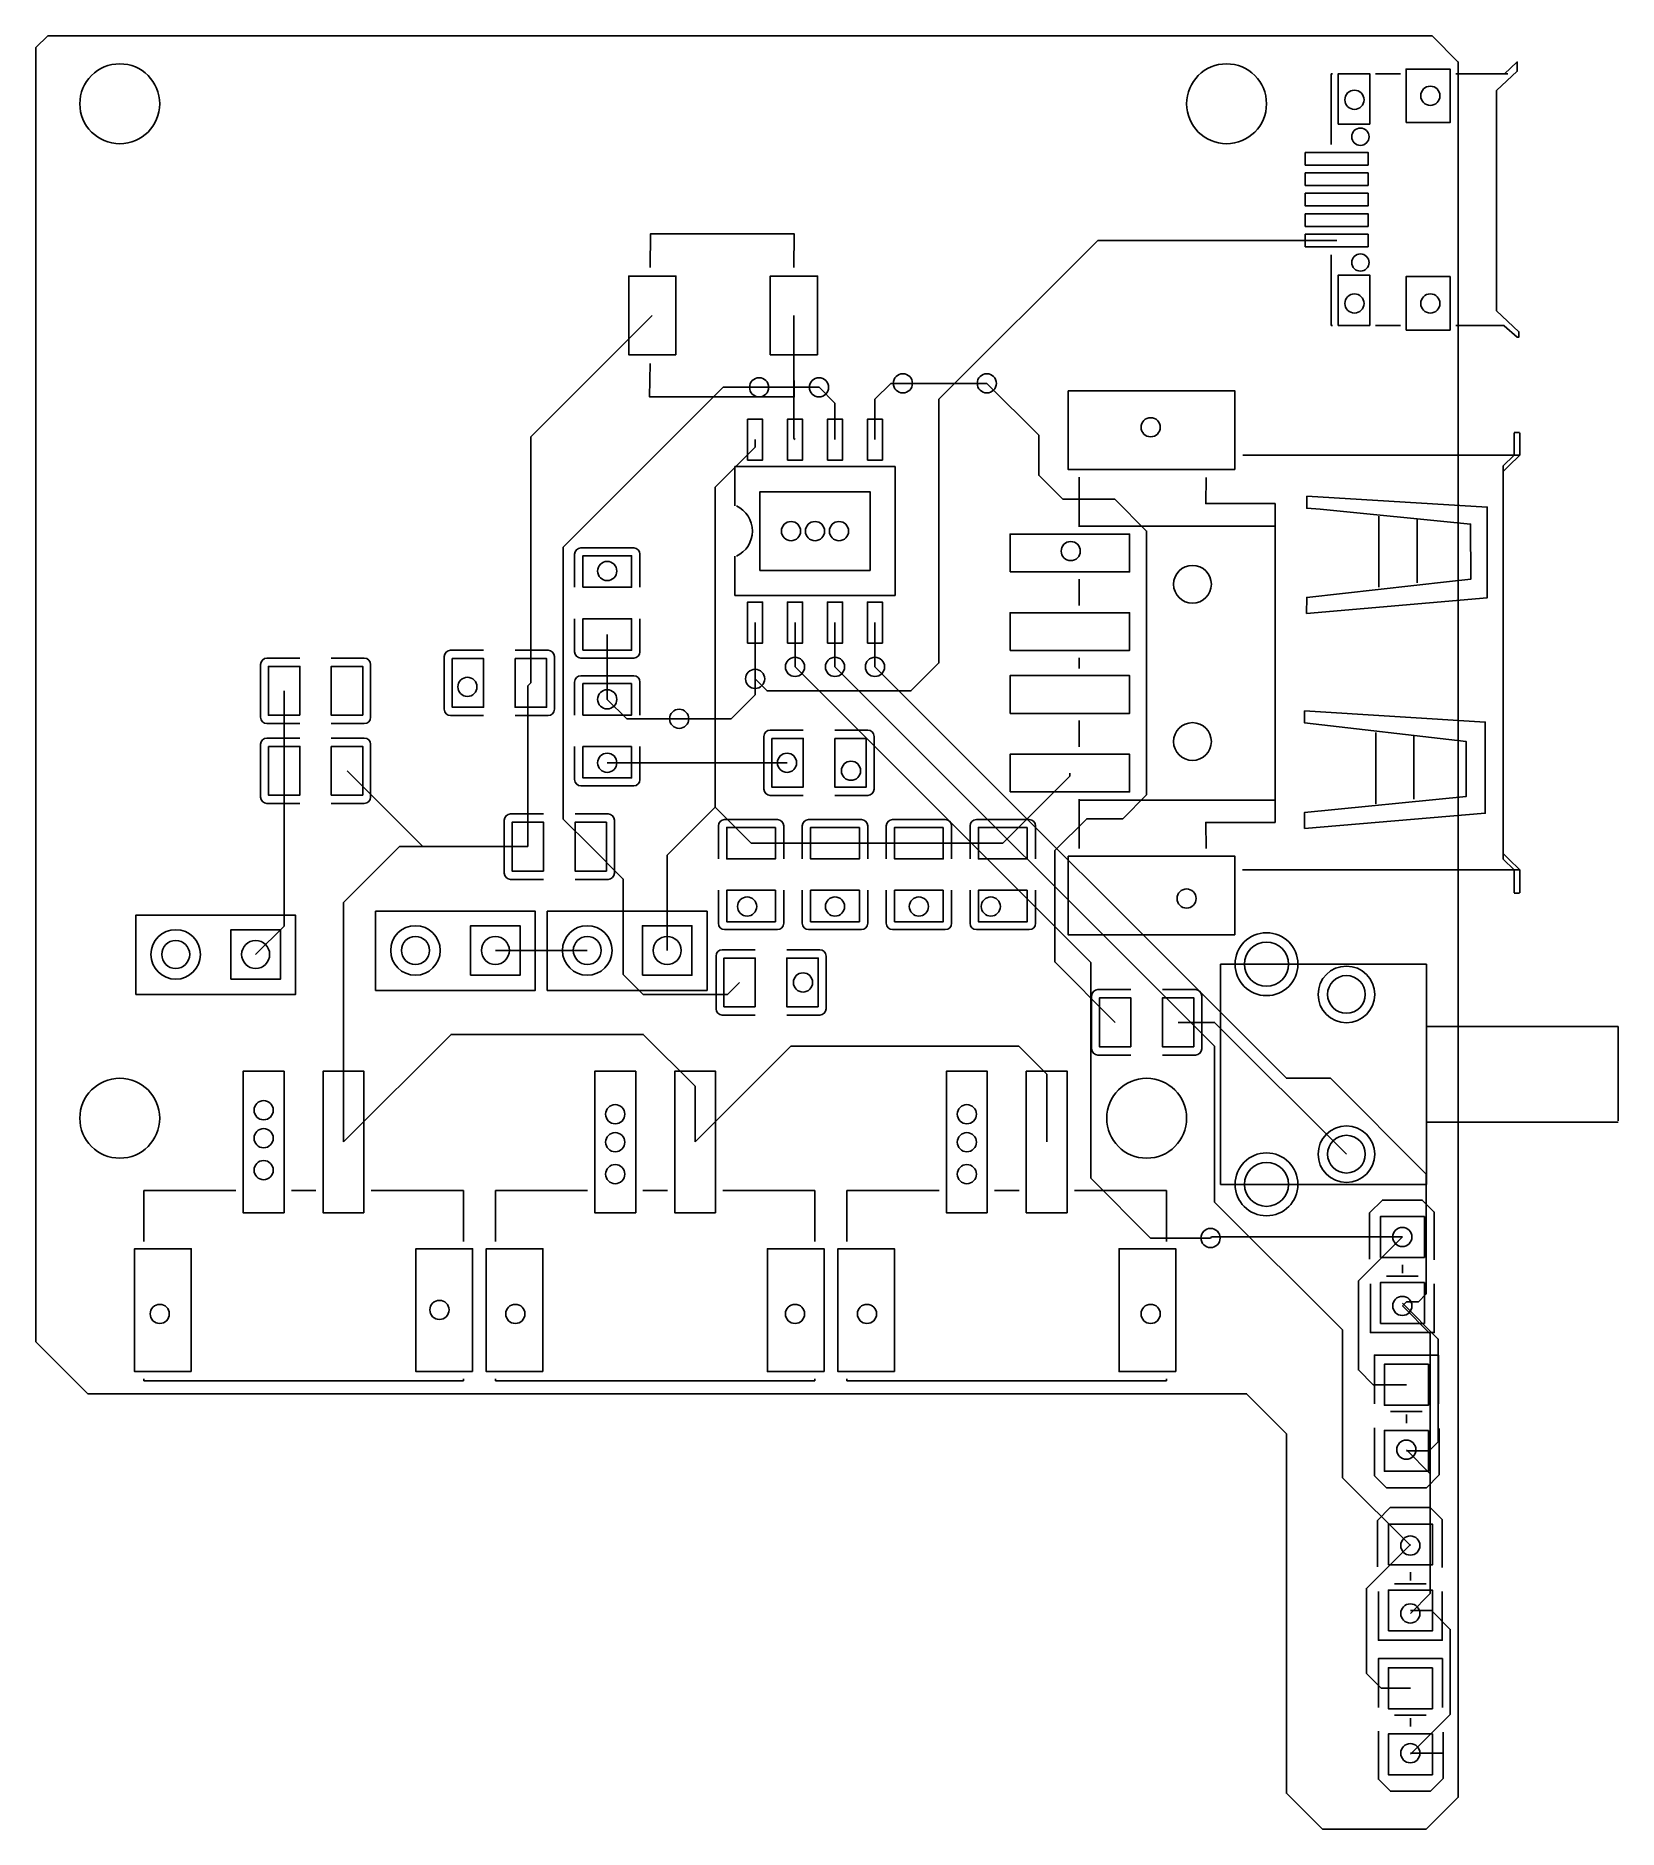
# Model space of a CAD drawing. Header units: millimetres. Extents: x 845 to 2825, y 1195 to 3440.
import ezdxf

# ---------------------------------------------------------------- set-up
doc = ezdxf.new("R2010")
doc.units = ezdxf.units.MM

msp = doc.modelspace()

# ---------------------------------------------------------------- linework, layer by layer
for points in [[(845, 3425.5), (860, 3440), (2592.2, 3440), (2625, 3407.2)], [(845, 3425), (845, 3425.5), (845, 1805), (910, 1740), (2360, 1740), (2410, 1690), (2410, 1240), (2455, 1195), (2585, 1195), (2625, 1235), (2625, 1240)], [(2465.72, 3304.2), (2465.72, 3392.5)], [(2467.687, 3392.5), (2465.72, 3392.5)], [(2552.49, 3392.5), (2521.32, 3392.5)], [(2624.421, 3392.5), (2621.872, 3392.5)], [(2624.421, 3392.5), (2687.124, 3392.5)], [(2625, 3407.2), (2625, 3400), (2625, 3407.194), (2625, 1240)], [(2682.32, 3392.1), (2698.82, 3407.3), (2698.82, 3395.8), (2672.82, 3371.8), (2672.82, 3095.63), (2700.82, 3069.5), (2700.82, 3063), (2698.82, 3063), (2682.32, 3077.1)], [(1793.583, 3150), (1794, 3192), (1614, 3192), (1613.583, 3150)], [(1745, 2635), (1760, 2620), (1940, 2620), (1975, 2655), (1975, 2985), (2173.8, 3183.8), (2472.82, 3183.8)], [(2465.72, 3077.5), (2465.72, 3165.8)], [(1616.421, 3090), (1464.37, 2937.949), (1464.37, 2630)], [(1795, 2934.5), (1793.58, 2935.92), (1793.58, 3090)], [(2467.687, 3077.5), (2465.72, 3077.5)], [(2552.49, 3077.5), (2521.32, 3077.5)], [(2624.421, 3077.5), (2621.872, 3077.5)], [(2624.421, 3077.5), (2682.32, 3077.5)], [(1793.583, 3030), (1794, 2988), (1613, 2988), (1613.583, 3030)], [(1539.4, 2425), (1505, 2459.4), (1505, 2800), (1705, 3000), (1750, 3000)], [(1750, 3000), (1825, 3000)], [(1825, 3000), (1845, 2980), (1845, 2934.5)], [(1895, 2934.5), (1895, 2985), (1915, 3005), (1930, 3005)], [(1930, 3005), (2035, 3005)], [(2195.63, 2205), (2120, 2280.63), (2120, 2420), (2160, 2460), (2205, 2460), (2235, 2490), (2235, 2820), (2195, 2860), (2130, 2860), (2100, 2890), (2100, 2940), (2035, 3005)], [(2694.713, 2943.005), (2694.713, 2915.055), (2684.863, 2915.055)], [(2701.833, 2943.015), (2701.833, 2915.065), (2691.983, 2915.065)], [(2694.713, 2943.405), (2701.793, 2943.405)], [(1740, 2429.37), (1695, 2474.37), (1695, 2875), (1745, 2925), (1745, 2934.5)], [(1719.61, 2900.71), (1920.4, 2900.71)], [(1719.61, 2851.5), (1719.61, 2900.71)], [(1920.39, 2900.71), (1920.39, 2739.29)], [(2684.863, 2915.055), (2355.474, 2915.037)], [(2681.323, 2894.585), (2688.443, 2901.685), (2701.433, 2914.675)], [(2681.323, 2891.825), (2681.323, 2901.675), (2694.313, 2914.665)], [(2150.626, 2825.349), (2150.594, 2887.457)], [(2309.376, 2422.537), (2309.05, 2455.327), (2395.71, 2455.327), (2395.71, 2854.537), (2309.06, 2854.537), (2309.376, 2887.063)], [(2681.323, 2418.995), (2681.323, 2891.435)], [(2525.71, 2749.677), (2525.71, 2838.657)], [(2573.35, 2755.187), (2573.35, 2835.107)], [(2395.662, 2826.387), (2150.698, 2826.387)], [(1519.055, 2749.685), (1519.055, 2791.023)], [(1526.931, 2798.899), (1528.503, 2798.899)], [(1528.503, 2798.899), (1591.496, 2798.899)], [(1593.069, 2798.899), (1591.496, 2798.899)], [(1600.945, 2749.685), (1600.945, 2791.023)], [(1719.61, 2788.5), (1719.61, 2739.29)], [(1920.39, 2739.29), (1719.6, 2739.29)], [(2150.626, 2726.949), (2150.626, 2759.905)], [(1519.055, 2710.315), (1519.055, 2668.977)], [(1600.945, 2710.315), (1600.945, 2668.977)], [(1745, 2635), (1745, 2705.5)], [(1795, 2705.5), (1795, 2650)], [(1845, 2705.5), (1845, 2650)], [(1895, 2705.5), (1895, 2650)], [(1560, 2609.37), (1560, 2690.63)], [(1126.101, 2653.069), (1126.101, 2651.496)], [(1126.101, 2588.503), (1126.101, 2651.496)], [(1175.315, 2660.945), (1133.977, 2660.945)], [(1214.685, 2660.945), (1256.023, 2660.945)], [(1263.898, 2653.07), (1263.898, 2651.497)], [(1263.899, 2588.503), (1263.898, 2651.497)], [(1356.101, 2663.069), (1356.101, 2661.497)], [(1356.101, 2662.281), (1356.101, 2661.497)], [(1356.101, 2661.497), (1356.102, 2598.503)], [(1405.315, 2670.945), (1363.977, 2670.945)], [(1444.685, 2670.945), (1486.023, 2670.945)], [(1493.899, 2663.069), (1493.899, 2661.497)], [(1493.899, 2661.497), (1493.899, 2598.504)], [(1526.931, 2661.101), (1528.503, 2661.101)], [(1527.719, 2661.101), (1528.503, 2661.101)], [(1528.503, 2661.101), (1591.497, 2661.102)], [(1593.07, 2661.102), (1591.497, 2661.102)], [(1795, 2650), (2165, 2280), (2165, 2010), (2240, 1935), (2315, 1935)], [(1845, 2650), (2320, 2175), (2320, 1980), (2480, 1820), (2480, 1635), (2565, 1550)], [(1895, 2650), (2410, 2135), (2465, 2135), (2585, 2015), (2585, 1865), (2575, 1855), (2560, 1855), (2555, 1850)], [(2150.626, 2648.149), (2150.626, 2661.505)], [(1464.37, 2630), (1460.63, 2626.26), (1460.63, 2425)], [(1519.055, 2589.685), (1519.055, 2631.023)], [(1526.93, 2638.898), (1528.503, 2638.898)], [(1591.497, 2638.899), (1528.503, 2638.898)], [(1592.281, 2638.899), (1591.497, 2638.899)], [(1593.069, 2638.899), (1591.497, 2638.899)], [(1600.945, 2589.685), (1600.945, 2631.023)], [(1650, 2585), (1715, 2585), (1745, 2615), (1745, 2635)], [(1155.63, 2620), (1155.63, 2520)], [(1560, 2609.37), (1584.37, 2585), (1650, 2585)], [(1126.101, 2586.931), (1126.101, 2588.503)], [(1263.899, 2587.719), (1263.899, 2588.503)], [(1263.899, 2586.931), (1263.899, 2588.503)], [(1356.102, 2596.93), (1356.102, 2598.503)], [(1405.315, 2589.055), (1363.977, 2589.055)], [(1444.685, 2589.055), (1486.023, 2589.055)], [(1493.899, 2596.931), (1493.899, 2598.504)], [(2150.626, 2549.749), (2150.626, 2582.705)], [(1175.315, 2579.055), (1133.977, 2579.055)], [(1175.315, 2560.945), (1133.977, 2560.945)], [(1214.685, 2579.055), (1256.023, 2579.055)], [(1214.685, 2560.945), (1256.023, 2560.945)], [(1756.101, 2563.069), (1756.101, 2561.497)], [(1756.101, 2562.281), (1756.101, 2561.497)], [(1756.101, 2561.497), (1756.102, 2498.503)], [(1805.315, 2570.945), (1763.977, 2570.945)], [(1844.685, 2570.945), (1886.023, 2570.945)], [(1893.899, 2563.069), (1893.899, 2561.497)], [(1893.899, 2561.497), (1893.899, 2498.504)], [(2521.81, 2478.767), (2521.81, 2567.747)], [(2569.45, 2484.277), (2569.45, 2564.197)], [(1126.101, 2553.069), (1126.101, 2551.497)], [(1126.101, 2552.281), (1126.101, 2551.497)], [(1126.101, 2551.497), (1126.102, 2488.503)], [(1263.899, 2553.069), (1263.899, 2551.497)], [(1263.899, 2551.497), (1263.899, 2488.504)], [(1519.055, 2550.315), (1519.055, 2508.977)], [(1600.945, 2550.315), (1600.945, 2508.977)], [(1120, 2290), (1155.63, 2325.63), (1155.63, 2520)], [(1234.37, 2520), (1329.37, 2425), (1460.63, 2425)], [(1560, 2530), (1785, 2530)], [(2055, 2429.37), (2138.81, 2513.18), (2138.81, 2517.03)], [(1526.931, 2501.101), (1528.504, 2501.101)], [(1591.497, 2501.101), (1528.504, 2501.101)], [(1593.069, 2501.101), (1591.497, 2501.101)], [(1756.102, 2496.93), (1756.102, 2498.503)], [(1893.899, 2496.931), (1893.899, 2498.504)], [(1126.102, 2486.93), (1126.102, 2488.503)], [(1175.315, 2479.055), (1133.977, 2479.055)], [(1214.685, 2479.055), (1256.023, 2479.055)], [(1263.899, 2486.931), (1263.899, 2488.504)], [(1635, 2295), (1635, 2414.37), (1695, 2474.37)], [(1805.315, 2489.055), (1763.977, 2489.055)], [(1844.685, 2489.055), (1886.023, 2489.055)], [(2150.626, 2484.305), (2150.594, 2422.537)], [(2395.268, 2483.213), (2150.684, 2483.213)], [(1431.101, 2458.069), (1431.101, 2456.496)], [(1431.101, 2393.503), (1431.101, 2456.496)], [(1480.315, 2465.945), (1438.977, 2465.945)], [(1519.685, 2465.945), (1561.023, 2465.945)], [(1568.898, 2458.07), (1568.898, 2456.497)], [(1568.899, 2393.503), (1568.898, 2456.497)], [(1699.055, 2409.685), (1699.055, 2451.023)], [(1706.93, 2458.898), (1708.503, 2458.898)], [(1771.497, 2458.899), (1708.503, 2458.898)], [(1772.281, 2458.899), (1771.497, 2458.899)], [(1773.069, 2458.899), (1771.497, 2458.899)], [(1780.945, 2409.685), (1780.945, 2451.023)], [(1804.055, 2409.685), (1804.055, 2451.023)], [(1811.93, 2458.898), (1813.503, 2458.898)], [(1876.497, 2458.899), (1813.503, 2458.898)], [(1877.281, 2458.899), (1876.497, 2458.899)], [(1878.069, 2458.899), (1876.497, 2458.899)], [(1885.945, 2409.685), (1885.945, 2451.023)], [(1909.055, 2409.685), (1909.055, 2451.023)], [(1916.93, 2458.898), (1918.503, 2458.898)], [(1981.497, 2458.899), (1918.503, 2458.898)], [(1982.281, 2458.899), (1981.497, 2458.899)], [(1983.069, 2458.899), (1981.497, 2458.899)], [(1990.945, 2409.685), (1990.945, 2451.023)], [(2014.055, 2409.685), (2014.055, 2451.023)], [(2021.93, 2458.898), (2023.503, 2458.898)], [(2086.497, 2458.899), (2023.503, 2458.898)], [(2087.281, 2458.899), (2086.497, 2458.899)], [(2088.069, 2458.899), (2086.497, 2458.899)], [(2095.945, 2409.685), (2095.945, 2451.023)], [(1229.975, 2055.315), (1229.975, 2354.975), (1300, 2425), (1460.63, 2425)], [(1539.37, 2425), (1580, 2384.37), (1580, 2265), (1605, 2240), (1710.63, 2240), (1725.63, 2255)], [(1740, 2429.37), (2055, 2429.37)], [(2681.323, 2418.995), (2681.323, 2409.155), (2694.713, 2395.765)], [(2681.323, 2416.235), (2688.443, 2409.165), (2701.833, 2395.775)], [(1431.101, 2391.931), (1431.101, 2393.503)], [(1480.315, 2384.055), (1438.977, 2384.055)], [(1519.685, 2384.055), (1561.023, 2384.055)], [(1568.899, 2392.719), (1568.899, 2393.503)], [(1568.899, 2391.931), (1568.899, 2393.503)], [(2355.08, 2395.745), (2686.95, 2395.877)], [(2694.713, 2367.025), (2694.713, 2395.765), (2684.863, 2395.765)], [(2701.833, 2367.035), (2701.833, 2395.775), (2691.983, 2395.775)], [(1699.055, 2370.315), (1699.055, 2328.977)], [(1780.945, 2370.315), (1780.945, 2328.977)], [(1804.055, 2370.315), (1804.055, 2328.977)], [(1885.945, 2370.315), (1885.945, 2328.977)], [(1909.055, 2370.315), (1909.055, 2328.977)], [(1990.945, 2370.315), (1990.945, 2328.977)], [(2014.055, 2370.315), (2014.055, 2328.977)], [(2095.945, 2370.315), (2095.945, 2328.977)], [(2694.713, 2366.635), (2701.793, 2366.635)], [(1706.931, 2321.101), (1708.504, 2321.101)], [(1771.497, 2321.101), (1708.504, 2321.101)], [(1773.069, 2321.101), (1771.497, 2321.101)], [(1811.931, 2321.101), (1813.504, 2321.101)], [(1876.497, 2321.101), (1813.504, 2321.101)], [(1878.069, 2321.101), (1876.497, 2321.101)], [(1916.931, 2321.101), (1918.504, 2321.101)], [(1981.497, 2321.101), (1918.504, 2321.101)], [(1983.069, 2321.101), (1981.497, 2321.101)], [(2021.931, 2321.101), (2023.504, 2321.101)], [(2086.497, 2321.101), (2023.504, 2321.101)], [(2088.069, 2321.101), (2086.497, 2321.101)], [(1420, 2295), (1535, 2295)], [(1745.315, 2295.945), (1703.977, 2295.945)], [(1784.685, 2295.945), (1826.023, 2295.945)], [(1696.101, 2288.069), (1696.101, 2286.496)], [(1696.101, 2223.503), (1696.101, 2286.496)], [(1833.898, 2288.07), (1833.898, 2286.497)], [(1833.899, 2223.503), (1833.898, 2286.497)], [(2327.52, 2002.21), (2327.52, 2277.8)], [(2327.52, 2277.8), (2585.39, 2277.8)], [(2585.39, 2002.21), (2585.39, 2277.8)], [(2215.315, 2245.945), (2173.977, 2245.945)], [(2254.685, 2245.945), (2296.023, 2245.945)], [(1696.101, 2221.931), (1696.101, 2223.503)], [(1833.899, 2222.719), (1833.899, 2223.503)], [(1833.899, 2221.931), (1833.899, 2223.503)], [(2166.101, 2238.069), (2166.101, 2236.496)], [(2166.101, 2173.503), (2166.101, 2236.496)], [(2303.898, 2238.07), (2303.898, 2236.497)], [(2303.899, 2173.503), (2303.898, 2236.497)], [(1745.315, 2214.055), (1703.977, 2214.055)], [(1784.685, 2214.055), (1826.023, 2214.055)], [(2274.37, 2205), (2320, 2205), (2485, 2040)], [(1229.975, 2055.315), (1364.66, 2190), (1605, 2190), (1669.975, 2125.025), (1669.975, 2055.315)], [(2585, 2200), (2825, 2200)], [(2825, 2081.89), (2825, 2200)], [(1669.975, 2055.315), (1789.66, 2175), (2075, 2175), (2109.975, 2140.025), (2109.975, 2055.315)], [(2166.101, 2171.931), (2166.101, 2173.503)], [(2215.315, 2164.055), (2173.977, 2164.055)], [(2254.685, 2164.055), (2296.023, 2164.055)], [(2303.899, 2172.719), (2303.899, 2173.503)], [(2303.899, 2171.931), (2303.899, 2173.503)], [(2585, 2080), (2825, 2080)], [(2327.52, 2002.21), (2585.39, 2002.21)], [(1095.29, 1994.685), (979.985, 1994.685)], [(979.985, 1930.585), (979.985, 1994.685)], [(1195.289, 1994.685), (1164.672, 1994.685)], [(1379.935, 1994.685), (1264.671, 1994.685)], [(1379.935, 1930.585), (1379.935, 1994.685)], [(1535.29, 1994.685), (1419.985, 1994.685)], [(1419.985, 1930.585), (1419.985, 1994.685)], [(1635.289, 1994.685), (1604.672, 1994.685)], [(1819.935, 1994.685), (1704.671, 1994.685)], [(1819.935, 1930.585), (1819.935, 1994.685)], [(1975.29, 1994.685), (1859.985, 1994.685)], [(1859.985, 1930.585), (1859.985, 1994.685)], [(2075.289, 1994.685), (2044.672, 1994.685)], [(2259.935, 1994.685), (2144.671, 1994.685)], [(2259.935, 1930.585), (2259.935, 1994.685)], [(2513.95, 1908.55), (2513.95, 1966.55), (2529.95, 1982.55), (2579.95, 1982.55), (2594.95, 1967.55), (2594.95, 1907.55)], [(2315, 1935), (2316.35, 1936.35), (2555, 1936.35)], [(2555, 1936.35), (2500, 1881.35), (2500, 1770), (2518.652, 1751.35), (2560, 1751.35)], [(2574.685, 1887.126), (2535.305, 1887.126)], [(2555, 1891.06), (2555, 1901.65)], [(2514.95, 1877.55), (2514.95, 1816.55), (2594.95, 1816.55), (2594.95, 1877.55)], [(2555, 1853.6), (2600, 1808.6), (2600, 1680), (2588.7, 1668.6), (2560, 1668.6)], [(2555, 1850), (2590, 1815), (2590, 1640)], [(2600.05, 1727.45), (2600.05, 1788.45), (2520.05, 1788.45), (2520.05, 1727.45)], [(979.985, 1756.085), (979.985, 1758.785)], [(1379.935, 1756.085), (979.985, 1756.085)], [(1379.935, 1756.085), (1379.935, 1758.785)], [(1419.985, 1756.085), (1419.985, 1758.785)], [(1819.935, 1756.085), (1419.985, 1756.085)], [(1819.935, 1756.085), (1819.935, 1758.785)], [(1859.985, 1756.085), (1859.985, 1758.785)], [(2259.935, 1756.085), (1859.985, 1756.085)], [(2259.935, 1756.085), (2259.935, 1758.785)], [(2540.315, 1717.874), (2579.695, 1717.874)], [(2560, 1713.94), (2560, 1703.35)], [(2601.05, 1696.45), (2601.05, 1638.45), (2585.05, 1622.45), (2535.05, 1622.45), (2520.05, 1637.45), (2520.05, 1697.45)], [(2565, 1465), (2590, 1490), (2590, 1640), (2560, 1670)], [(2523.95, 1523.55), (2523.95, 1581.55), (2539.95, 1597.55), (2589.95, 1597.55), (2604.95, 1582.55), (2604.95, 1522.55)], [(2565, 1551.35), (2510, 1496.35), (2510, 1390), (2528.652, 1371.35), (2565, 1371.35)], [(2565, 1506.06), (2565, 1516.65)], [(2524.95, 1492.55), (2524.95, 1431.55), (2604.95, 1431.55), (2604.95, 1492.55)], [(2584.685, 1502.126), (2545.305, 1502.126)], [(2565, 1288.65), (2615, 1338.65), (2615, 1445), (2591.348, 1468.65), (2565, 1468.65)], [(2605.05, 1347.45), (2605.05, 1408.45), (2525.05, 1408.45), (2525.05, 1347.45)], [(2545.315, 1337.874), (2584.695, 1337.874)], [(2565, 1333.94), (2565, 1323.35)], [(2606.05, 1316.45), (2606.05, 1258.45), (2590.05, 1242.45), (2540.05, 1242.45), (2525.05, 1257.45), (2525.05, 1317.45)], [(2605, 1290), (2565, 1290)]]:
    msp.add_lwpolyline(points)
for points in [[(2474.819, 3329.488), (2474.819, 3392.48), (2514.189, 3392.48), (2514.189, 3329.488)], [(2559.622, 3331.457), (2559.622, 3398.386), (2614.74, 3398.386), (2614.74, 3331.457)], [(2433.45, 3294.074), (2512.19, 3294.074), (2512.19, 3278.326), (2433.45, 3278.326)], [(2433.45, 3268.474), (2512.19, 3268.474), (2512.19, 3252.726), (2433.45, 3252.726)], [(2433.45, 3242.874), (2512.19, 3242.874), (2512.19, 3227.126), (2433.45, 3227.126)], [(2433.45, 3217.274), (2512.19, 3217.274), (2512.19, 3201.526), (2433.45, 3201.526)], [(2433.45, 3191.674), (2512.19, 3191.674), (2512.19, 3175.926), (2433.45, 3175.926)], [(1645.949, 3040.788), (1586.894, 3040.788), (1586.894, 3139.213), (1645.949, 3139.213)], [(1823.114, 3040.788), (1764.059, 3040.788), (1764.059, 3139.213), (1823.114, 3139.213)], [(2474.819, 3077.52), (2474.819, 3140.512), (2514.189, 3140.512), (2514.189, 3077.52)], [(2559.622, 3071.614), (2559.622, 3138.543), (2614.74, 3138.543), (2614.74, 3071.614)], [(2345.509, 2897.123), (2136.847, 2897.123), (2136.847, 2995.549), (2345.509, 2995.549)], [(1735.55, 2908.91), (1735.55, 2960.09), (1754.45, 2960.09), (1754.45, 2908.91)], [(1785.55, 2908.91), (1785.55, 2960.09), (1804.45, 2960.09), (1804.45, 2908.91)], [(1835.55, 2908.91), (1835.55, 2960.09), (1854.45, 2960.09), (1854.45, 2908.91)], [(1885.55, 2908.91), (1885.55, 2960.09), (1904.45, 2960.09), (1904.45, 2908.91)], [(1888.9, 2770.79), (1751.1, 2770.79), (1751.1, 2869.21), (1888.9, 2869.21)], [(2435.34, 2863.687), (2661.19, 2849.987), (2661, 2736.397), (2435.21, 2716.907), (2435.36, 2736.937), (2614.11, 2757.027), (2640.81, 2759.987), (2640.39, 2828.877), (2452.27, 2847.537), (2435.34, 2848.717), (2435.34, 2863.687)], [(2064.012, 2769.005), (2064.012, 2816.249), (2213.618, 2816.249), (2213.618, 2769.005)], [(1529.488, 2749.685), (1529.488, 2789.055), (1590.512, 2789.055), (1590.512, 2749.685)], [(1735.55, 2679.91), (1735.55, 2731.09), (1754.45, 2731.09), (1754.45, 2679.91)], [(1785.55, 2679.91), (1785.55, 2731.09), (1804.45, 2731.09), (1804.45, 2679.91)], [(1835.55, 2679.91), (1835.55, 2731.09), (1854.45, 2731.09), (1854.45, 2679.91)], [(1885.55, 2679.91), (1885.55, 2731.09), (1904.45, 2731.09), (1904.45, 2679.91)], [(2064.01, 2670.605), (2064.01, 2717.849), (2213.616, 2717.849), (2213.616, 2670.605)], [(1529.488, 2670.945), (1529.488, 2710.315), (1590.512, 2710.315), (1590.512, 2670.945)], [(1175.315, 2589.488), (1135.945, 2589.488), (1135.945, 2650.512), (1175.315, 2650.512)], [(1254.055, 2589.488), (1214.685, 2589.488), (1214.685, 2650.512), (1254.055, 2650.512)], [(1365.945, 2660.512), (1405.315, 2660.512), (1405.315, 2599.488), (1365.945, 2599.488)], [(1444.685, 2660.512), (1484.055, 2660.512), (1484.055, 2599.488), (1444.685, 2599.488)], [(1590.512, 2629.055), (1590.512, 2589.685), (1529.488, 2589.685), (1529.488, 2629.055)], [(2064.01, 2591.805), (2064.01, 2639.049), (2213.616, 2639.049), (2213.616, 2591.805)], [(2432.63, 2594.837), (2658.63, 2580.837), (2658.63, 2466.837), (2432.63, 2447.837), (2432.63, 2467.837), (2634.8, 2487.727), (2634.8, 2556.637), (2432.63, 2579.837), (2432.63, 2594.837)], [(1765.945, 2560.512), (1805.315, 2560.512), (1805.315, 2499.488), (1765.945, 2499.488)], [(1844.685, 2560.512), (1884.055, 2560.512), (1884.055, 2499.488), (1844.685, 2499.488)], [(1135.945, 2550.512), (1175.315, 2550.512), (1175.315, 2489.488), (1135.945, 2489.488)], [(1214.685, 2550.512), (1254.055, 2550.512), (1254.055, 2489.488), (1214.685, 2489.488)], [(1590.512, 2550.315), (1590.512, 2510.945), (1529.488, 2510.945), (1529.488, 2550.315)], [(2064.01, 2493.405), (2064.01, 2540.649), (2213.616, 2540.649), (2213.616, 2493.405)], [(1480.315, 2394.488), (1440.945, 2394.488), (1440.945, 2455.512), (1480.315, 2455.512)], [(1559.055, 2394.488), (1519.685, 2394.488), (1519.685, 2455.512), (1559.055, 2455.512)], [(1770.512, 2449.055), (1770.512, 2409.685), (1709.488, 2409.685), (1709.488, 2449.055)], [(1875.512, 2449.055), (1875.512, 2409.685), (1814.488, 2409.685), (1814.488, 2449.055)], [(1980.512, 2449.055), (1980.512, 2409.685), (1919.488, 2409.685), (1919.488, 2449.055)], [(2085.512, 2449.055), (2085.512, 2409.685), (2024.488, 2409.685), (2024.488, 2449.055)], [(2345.509, 2314.445), (2136.847, 2314.445), (2136.847, 2412.871), (2345.509, 2412.871)], [(1770.512, 2370.315), (1770.512, 2330.945), (1709.488, 2330.945), (1709.488, 2370.315)], [(1875.512, 2370.315), (1875.512, 2330.945), (1814.488, 2330.945), (1814.488, 2370.315)], [(1980.512, 2370.315), (1980.512, 2330.945), (1919.488, 2330.945), (1919.488, 2370.315)], [(2085.512, 2370.315), (2085.512, 2330.945), (2024.488, 2330.945), (2024.488, 2370.315)], [(970, 2240), (970, 2339), (1170, 2339), (1170, 2240), (970, 2240)], [(1270, 2245), (1270, 2344), (1470, 2344), (1470, 2245), (1270, 2245)], [(1485, 2245), (1485, 2344), (1685, 2344), (1685, 2245), (1485, 2245)], [(1089, 2259), (1089, 2321), (1151, 2321), (1151, 2259)], [(1389, 2264), (1389, 2326), (1451, 2326), (1451, 2264)], [(1604, 2264), (1604, 2326), (1666, 2326), (1666, 2264)], [(1745.315, 2224.488), (1705.945, 2224.488), (1705.945, 2285.512), (1745.315, 2285.512)], [(1824.055, 2224.488), (1784.685, 2224.488), (1784.685, 2285.512), (1824.055, 2285.512)], [(2215.315, 2174.488), (2175.945, 2174.488), (2175.945, 2235.512), (2215.315, 2235.512)], [(2294.055, 2174.488), (2254.685, 2174.488), (2254.685, 2235.512), (2294.055, 2235.512)], [(1155.572, 1966.733), (1104.39, 1966.733), (1104.39, 2143.898), (1155.572, 2143.898)], [(1255.571, 1966.733), (1204.389, 1966.733), (1204.389, 2143.898), (1255.571, 2143.898)], [(1595.572, 1966.733), (1544.39, 1966.733), (1544.39, 2143.898), (1595.572, 2143.898)], [(1695.571, 1966.733), (1644.389, 1966.733), (1644.389, 2143.898), (1695.571, 2143.898)], [(2035.572, 1966.733), (1984.39, 1966.733), (1984.39, 2143.898), (2035.572, 2143.898)], [(2135.571, 1966.733), (2084.389, 1966.733), (2084.389, 2143.898), (2135.571, 2143.898)], [(2527.45, 1910.75), (2527.45, 1961.95), (2582.55, 1961.95), (2582.55, 1910.75)], [(1039.467, 1767.885), (968.567, 1767.885), (968.567, 1921.485), (1039.467, 1921.485)], [(1391.435, 1767.885), (1320.535, 1767.885), (1320.535, 1921.485), (1391.435, 1921.485)], [(1479.467, 1767.885), (1408.567, 1767.885), (1408.567, 1921.485), (1479.467, 1921.485)], [(1831.435, 1767.885), (1760.535, 1767.885), (1760.535, 1921.485), (1831.435, 1921.485)], [(1919.467, 1767.885), (1848.567, 1767.885), (1848.567, 1921.485), (1919.467, 1921.485)], [(2271.435, 1767.885), (2200.535, 1767.885), (2200.535, 1921.485), (2271.435, 1921.485)], [(2527.45, 1828.05), (2527.45, 1879.25), (2582.55, 1879.25), (2582.55, 1828.05)], [(2587.55, 1776.95), (2587.55, 1725.75), (2532.45, 1725.75), (2532.45, 1776.95)], [(2587.55, 1694.25), (2587.55, 1643.05), (2532.45, 1643.05), (2532.45, 1694.25)], [(2537.45, 1525.75), (2537.45, 1576.95), (2592.55, 1576.95), (2592.55, 1525.75)], [(2537.45, 1443.05), (2537.45, 1494.25), (2592.55, 1494.25), (2592.55, 1443.05)], [(2592.55, 1396.95), (2592.55, 1345.75), (2537.45, 1345.75), (2537.45, 1396.95)], [(2592.55, 1314.25), (2592.55, 1263.05), (2537.45, 1263.05), (2537.45, 1314.25)]]:
    msp.add_lwpolyline(points, close=True)
for centre, radius in [((950, 3355), 50), ((2335, 3355), 50), ((2495, 3360), 12), ((2590, 3365), 12), ((2502.53, 3313.74), 10.827), ((2502.53, 3156.26), 10.827), ((2495, 3105), 12), ((2590, 3105), 12), ((1750, 3000), 12), ((1825, 3000), 12), ((1930, 3005), 12), ((2035, 3005), 12), ((2240, 2950), 12), ((1790, 2820), 12), ((1820, 2820), 12), ((1850, 2820), 12), ((2140, 2795), 12), ((1560, 2770), 12), ((2292.36, 2753.42), 23.622), ((1795, 2650), 12), ((1845, 2650), 12), ((1895, 2650), 12), ((1385, 2625), 12), ((1745, 2635), 12), ((1560, 2609.37), 12), ((1650, 2585), 12), ((2292.36, 2556.57), 23.622), ((1560, 2530), 12), ((1785, 2530), 12), ((1865, 2520), 12), ((1735, 2350), 12), ((1845, 2350), 12), ((1950, 2350), 12), ((2040, 2350), 12), ((2285, 2360), 12), ((1020, 2290), 31), ((1320, 2295), 31), ((1320, 2295), 17.5), ((1420, 2295), 17.5), ((1535, 2295), 31), ((1535, 2295), 17.5), ((1635, 2295), 17.5), ((2385, 2277.8), 39.37), ((1020, 2290), 17.5), ((1120, 2290), 17.5), ((2385, 2277.8), 27.56), ((2485, 2240), 35.433), ((1805, 2255), 12), ((2485, 2240), 23.62), ((950, 2085), 50), ((2235, 2085), 50), ((1130, 2095), 12), ((1570, 2090), 12), ((2010, 2090), 12), ((1130, 2060), 12), ((1570, 2055), 12), ((2010, 2055), 12), ((2485, 2040), 35.433), ((2485, 2040), 23.62), ((1130, 2020), 12), ((1570, 2015), 12), ((2010, 2015), 12), ((2385, 2002.2), 39.37), ((2385, 2002.2), 27.56), ((2315, 1935), 12), ((2555, 1936.35), 12), ((2555, 1936.35), 12), ((1000, 1840), 12), ((1350, 1845), 12), ((1445, 1840), 12), ((1795, 1840), 12), ((1885, 1840), 12), ((2240, 1840), 12), ((2555, 1850), 12), ((2560, 1670), 12), ((2565, 1550), 12), ((2565, 1465), 12), ((2565, 1290), 12)]:
    msp.add_circle(centre, radius)
for centre, radius, start, end in [((1706.805, 2820), 34.793, 295.128926, 64.871074), ((1526.931, 2791.023), 7.876, 90, 180), ((1593.069, 2791.023), 7.876, 0, 90), ((1133.977, 2653.069), 7.876, 90, 180), ((1256.023, 2653.07), 7.875, 360, 90), ((1363.977, 2663.069), 7.876, 90, 180), ((1486.023, 2663.069), 7.876, 360, 90), ((1526.931, 2668.977), 7.876, 180, 270), ((1593.07, 2668.977), 7.875, 270, 0), ((1526.93, 2631.023), 7.875, 90, 180), ((1593.069, 2631.023), 7.876, 0, 90), ((1133.977, 2586.931), 7.876, 180, 270), ((1256.023, 2586.931), 7.876, 270, 0), ((1363.977, 2596.93), 7.875, 180, 270), ((1486.023, 2596.931), 7.876, 270, 0), ((1133.977, 2553.069), 7.876, 90, 180), ((1256.023, 2553.069), 7.876, 360, 90), ((1763.977, 2563.069), 7.876, 90, 180), ((1886.023, 2563.069), 7.876, 360, 90), ((1526.931, 2508.977), 7.876, 180, 270), ((1593.069, 2508.977), 7.876, 270, 0), ((1763.977, 2496.93), 7.875, 180, 270), ((1886.023, 2496.931), 7.876, 270, 0), ((1133.977, 2486.93), 7.875, 180, 270), ((1256.023, 2486.931), 7.876, 270, 0), ((1438.977, 2458.069), 7.876, 90, 180), ((1561.023, 2458.07), 7.875, 360, 90), ((1706.93, 2451.023), 7.875, 90, 180), ((1773.069, 2451.023), 7.876, 0, 90), ((1811.93, 2451.023), 7.875, 90, 180), ((1878.069, 2451.023), 7.876, 0, 90), ((1916.93, 2451.023), 7.875, 90, 180), ((1983.069, 2451.023), 7.876, 0, 90), ((2021.93, 2451.023), 7.875, 90, 180), ((2088.069, 2451.023), 7.876, 0, 90), ((1438.977, 2391.931), 7.876, 180, 270), ((1561.023, 2391.931), 7.876, 270, 0), ((1706.931, 2328.977), 7.876, 180, 270), ((1773.069, 2328.977), 7.876, 270, 0), ((1811.931, 2328.977), 7.876, 180, 270), ((1878.069, 2328.977), 7.876, 270, 0), ((1916.931, 2328.977), 7.876, 180, 270), ((1983.069, 2328.977), 7.876, 270, 0), ((2021.931, 2328.977), 7.876, 180, 270), ((2088.069, 2328.977), 7.876, 270, 0), ((1703.977, 2288.069), 7.876, 90, 180), ((1826.023, 2288.07), 7.875, 360, 90), ((2173.977, 2238.069), 7.876, 90, 180), ((2296.023, 2238.07), 7.875, 360, 90), ((1703.977, 2221.931), 7.876, 180, 270), ((1826.023, 2221.931), 7.876, 270, 0), ((2173.977, 2171.931), 7.876, 180, 270), ((2296.023, 2171.931), 7.876, 270, 0)]:
    msp.add_arc(centre, radius, start, end)

doc.saveas('drawing.dxf')
